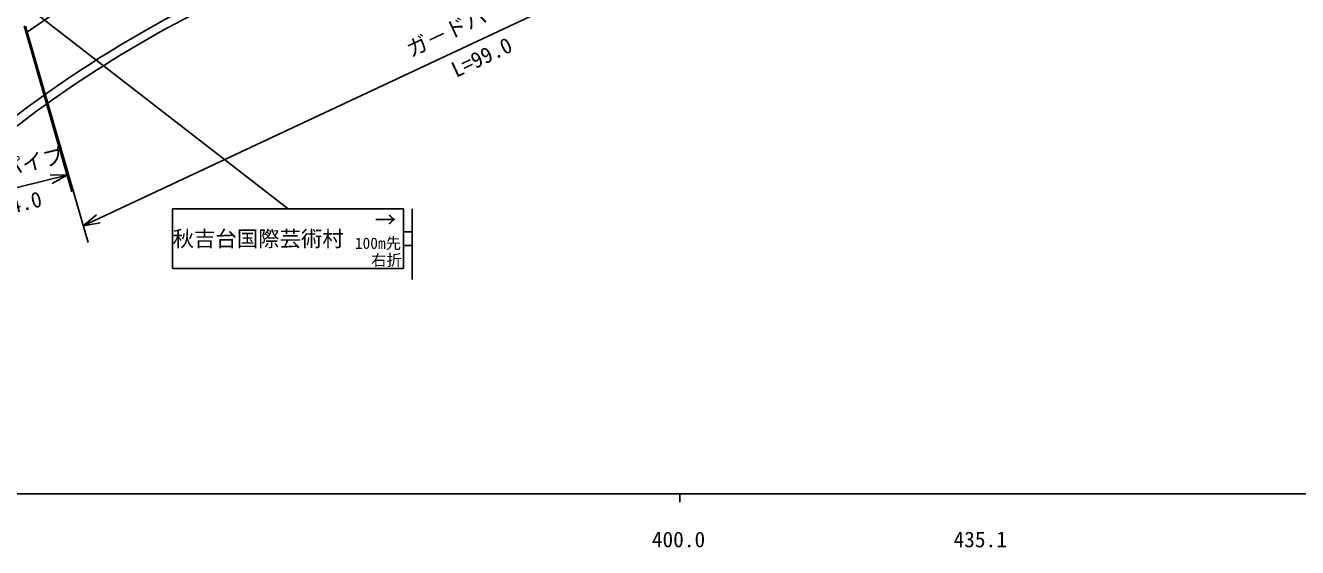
# Model space of a CAD drawing. Units: millimetres, scale not verified. Extents: x 40000 to 680000, y 20000 to 380000.
# Drawn here: x 391527 to 540185, y 198715 to 259672 of the extents above; entities that cross this region are included whole.
import ezdxf
from ezdxf.enums import TextEntityAlignment as Align

# ---------------------------------------------------------------- set-up
doc = ezdxf.new("R2010")
doc.units = ezdxf.units.MM
doc.header["$LTSCALE"] = 1000
for name, color, linetype, lineweight in [('M-BGD', 7, 'Continuous', 25), ('M-STR-STRC', 7, 'Continuous', 25), ('M-TTL-BAND', 7, 'Continuous', 25)]:
    doc.layers.add(name, color=color, linetype=linetype, lineweight=lineweight)
doc.styles.add('@ＭＳ ゴシック', font='')
doc.styles.add('ＭＳ ゴシック', font='')
doc.styles.get('@ＭＳ ゴシック').set_extended_font_data('@MS Gothic')
doc.styles.get('ＭＳ ゴシック').set_extended_font_data('MS Gothic')

msp = doc.modelspace()

# ---------------------------------------------------------------- linework, layer by layer
at = {"layer": 'M-BGD'}
for radius, end in [(146800, 124.52205), (139600, 127.70175), (138600, 127.62293)]:
    msp.add_arc((474722, 137838), radius, 113.3048, end, dxfattribs=at)
at = {"layer": 'M-STR-STRC'}
for p, q in [((398284, 236259), (489772, 279136)), ((384208, 267719), (422222, 238279)), ((391377, 259633), (396963, 240253)), ((391538, 259584), (398840, 234338)), ((382200, 238727), (396409, 242174)), ((396409, 242174), (394410, 242222)), ((394654, 241216), (396409, 242174)), ((435722, 238279), (408722, 238279)), ((408722, 231279), (408722, 238279)), ((435722, 231279), (435722, 238279)), ((436722, 238279), (436722, 230026)), ((399814, 237548), (398284, 236259)), ((398284, 236259), (400253, 236610)), ((436722, 235571), (435722, 235571)), ((436722, 233987), (435722, 233987)), ((435722, 231279), (408722, 231279))]:
    msp.add_line(p, q, dxfattribs=at)
at = {"layer": 'M-TTL-BAND'}
for p, q in [((40000, 205000), (579000, 205000)), ((468000, 205000), (468000, 204000))]:
    msp.add_line(p, q, dxfattribs=at)

# ---------------------------------------------------------------- texts
at = {"layer": 'M-STR-STRC', "style": 'ＭＳ ゴシック'}
for rotation, p in [(25.111, (443604, 258603)), (13.636, (389069, 241423))]:
    msp.add_text('ガ－ドパイプ', height=1833, rotation=rotation, dxfattribs=at).set_placement(p, align=Align.BOTTOM_CENTER)
at = {"layer": 'M-STR-STRC', "style": '@ＭＳ ゴシック'}
for s, rotation, p in [('L=99.0', 25.111, (444452, 256792)), ('L=14.0', 13.636, (389540, 239479))]:
    msp.add_text(s, height=1833, rotation=rotation, dxfattribs=at).set_placement(p, align=Align.TOP_CENTER)
at = {"layer": 'M-STR-STRC', "style": 'ＭＳ ゴシック'}
for s, height, p in [('→', 1833, (433598, 236991)), ('100m先', 1320, (432722, 234246)), ('右折', 1320, (433722, 232279))]:
    msp.add_text(s, height=height, dxfattribs=at).set_placement(p, align=Align.MIDDLE_CENTER)
msp.add_text('秋吉台国際芸術村', height=1833, dxfattribs=at).set_placement((408722, 234779), align=Align.MIDDLE_LEFT)
at = {"layer": 'M-TTL-BAND', "style": 'ＭＳ ゴシック'}
for s, p in [('400.0', (467844, 198195)), ('435.1', (503100, 198195))]:
    msp.add_text(s, height=1833, dxfattribs=at).set_placement(p, align=Align.BOTTOM_CENTER)

doc.saveas('drawing.dxf')
